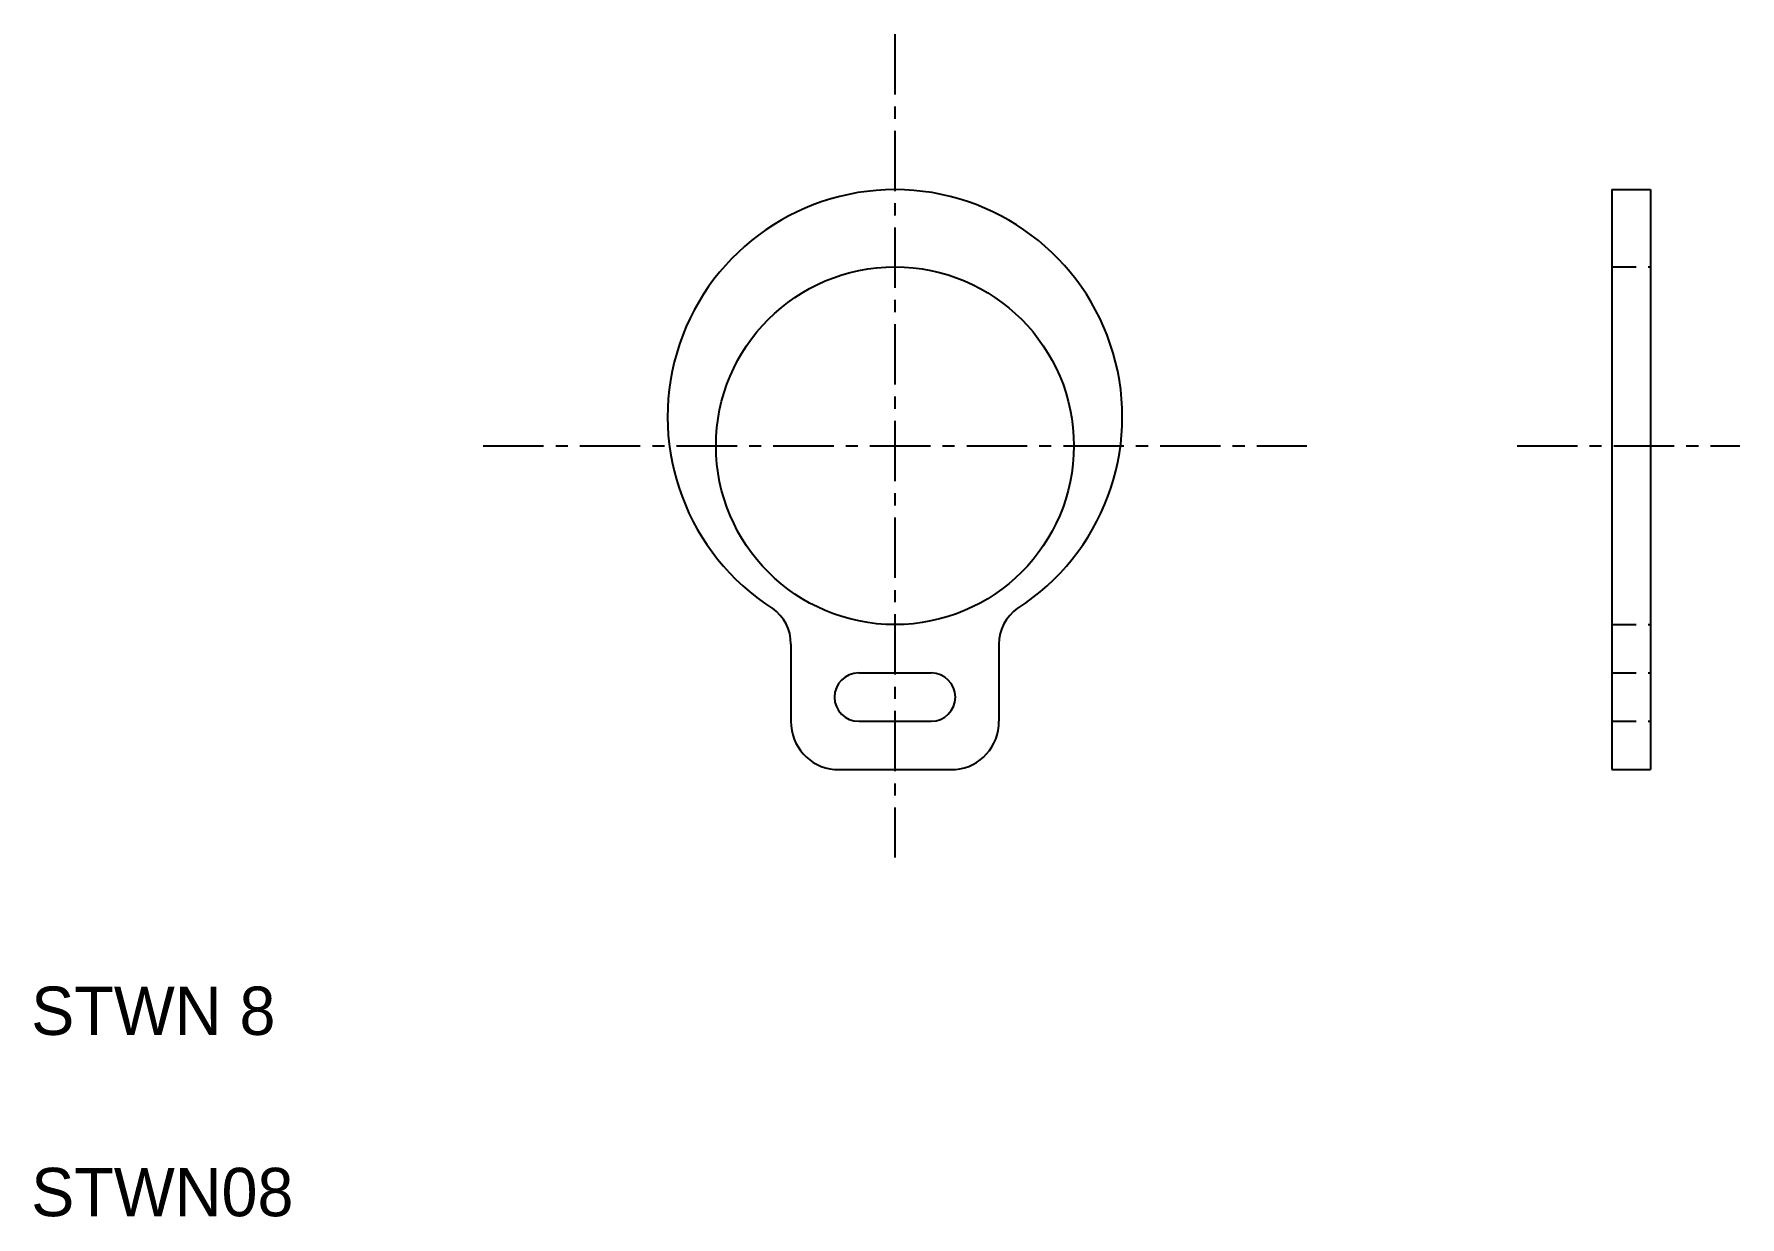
# Model space of a CAD drawing. Extents: x 99 to 134.2, y 73.2 to 97.7.
import ezdxf

# ---------------------------------------------------------------- set-up
doc = ezdxf.new("R2010")
doc.units = 0
doc.linetypes.add('CENTER', pattern=[2, 1.25, -0.25, 0.25, -0.25])
doc.linetypes.add('DASHED', pattern=[0.75, 0.5, -0.25])
doc.layers.get('0').update_dxf_attribs({"linetype": 'CONTINUOUS'})
doc.layers.add('CENTER', color=1, linetype='CENTER')

msp = doc.modelspace()

# ---------------------------------------------------------------- linework, layer by layer
at = {"color": 7, "linetype": 'CONTINUOUS'}
for p, q in [((131.604, 94.444), (131.604, 82.444)), ((131.604, 94.444), (132.404, 94.444)), ((132.404, 94.444), (132.404, 82.444)), ((116.776, 85.444), (116.776, 84.444)), ((114.626, 85.043), (114.626, 83.444)), ((118.926, 85.043), (118.926, 83.444)), ((116.026, 84.444), (117.526, 84.444)), ((116.026, 83.444), (117.526, 83.444)), ((116.776, 83.444), (116.776, 82.444)), ((115.526, 82.444), (118.026, 82.444)), ((131.604, 82.444), (132.404, 82.444))]:
    msp.add_line(p, q, dxfattribs=at)
at = {"color": 3, "linetype": 'DASHED'}
for p, q in [((131.604, 92.844), (132.404, 92.844)), ((131.604, 85.444), (132.404, 85.444)), ((131.604, 84.444), (132.404, 84.444)), ((131.604, 83.444), (132.404, 83.444))]:
    msp.add_line(p, q, dxfattribs=at)
at = {"color": 7, "linetype": 'CONTINUOUS'}
msp.add_circle((116.776, 89.144), 3.7, dxfattribs=at)
for centre, radius, start, end in [((116.776, 89.741), 4.702, 302.6213, 237.3787), ((113.726, 85.043), 0.9, 0, 55.0939), ((119.826, 85.043), 0.9, 124.9061, 180), ((116.026, 83.944), 0.5, 90, 270), ((117.526, 83.944), 0.5, 270, 90), ((115.616, 83.43), 0.99, 179.1897, 264.7847), ((117.936, 83.43), 0.99, 275.2153, 0.8103)]:
    msp.add_arc(centre, radius, start, end, dxfattribs=at)
at = {"layer": 'CENTER', "color": 1, "linetype": 'CENTER'}
for p, q in [((116.776, 97.66), (116.776, 80.628)), ((108.26, 89.144), (125.292, 89.144)), ((129.641, 89.144), (134.25, 89.144))]:
    msp.add_line(p, q, dxfattribs=at)

# ---------------------------------------------------------------- texts
at = {"color": 7, "linetype": 'CONTINUOUS'}
for s, p in [('STWN 8', (98.913, 76.956)), ('STWN08', (98.913, 73.206))]:
    msp.add_text(s, height=1, dxfattribs=at).set_placement(p)

doc.saveas('drawing.dxf')
